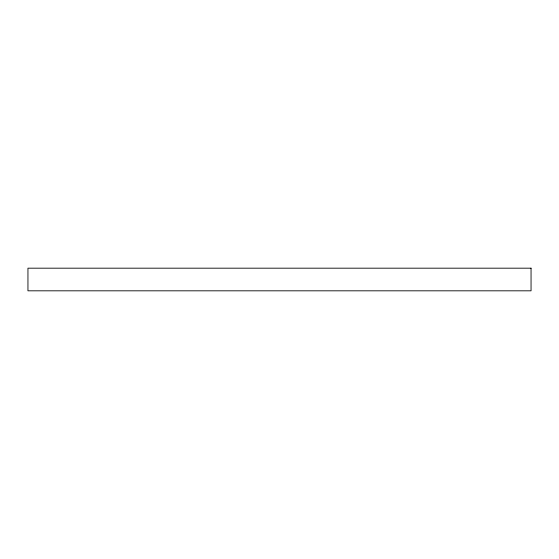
<?xml version="1.0" encoding="UTF-8"?>
<svg xmlns="http://www.w3.org/2000/svg" width="559" height="559" viewBox="0 0 559 559"><rect width="100%" height="100%" fill="white"/><g stroke="black" fill="none" stroke-linecap="round" stroke-linejoin="round"><path stroke-width="0.84" d="M531.05 268.18L27.95 268.18L27.95 290.82L531.05 290.82L531.05 268.18"/></g></svg>
